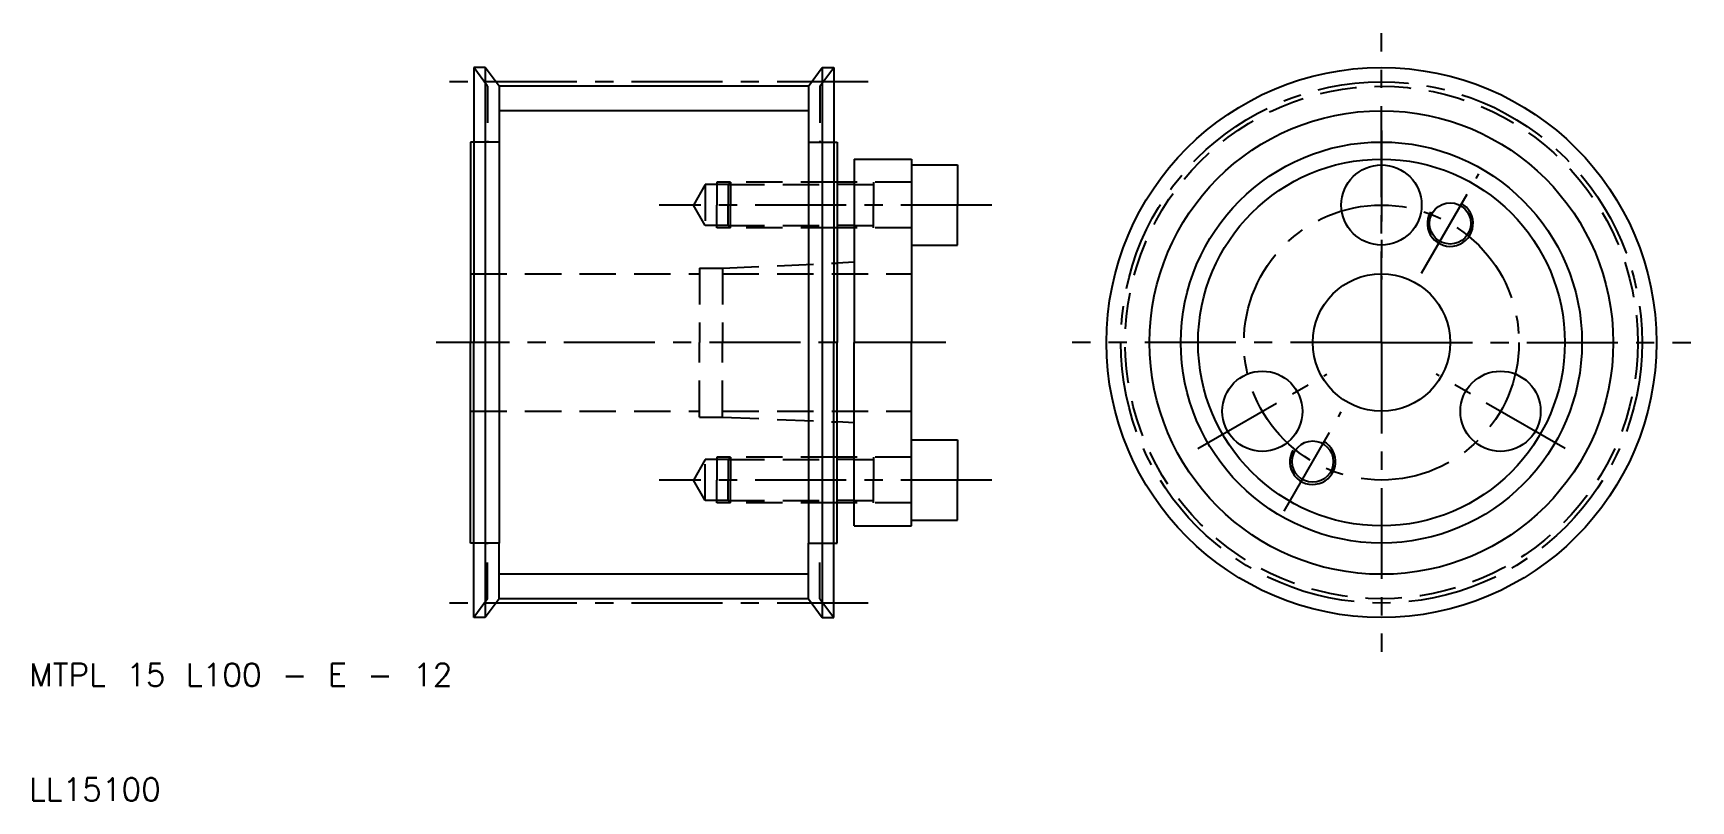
# Model space of a CAD drawing. Extents: x 10 to 155, y 10 to 77.
import ezdxf

# ---------------------------------------------------------------- set-up
doc = ezdxf.new("R2010")
doc.units = 0
doc.header["$LTSCALE"] = 0.25
doc.linetypes.add('CENTER', pattern=[50.8, 31.75, -6.35, 6.35, -6.35])
doc.linetypes.add('DASHED', pattern=[19.05, 12.7, -6.35])
doc.layers.get('0').update_dxf_attribs({"linetype": 'CONTINUOUS'})
doc.layers.add('CENTER', color=1, linetype='CENTER')
doc.styles.get("Standard").update_dxf_attribs({"font": 'txt.shx'})

msp = doc.modelspace()

# ---------------------------------------------------------------- linework, layer by layer
at = {"color": 3, "linetype": 'DASHED'}
for p, q in [((50, 72.36), (48.8, 74)), ((79, 72.36), (80.2, 74)), ((50, 72.36), (50, 67.5)), ((79, 72.36), (79, 67.5)), ((51, 67.5), (48.8, 67.5)), ((78, 67.5), (80.2, 67.5)), ((69, 63.8), (67.96077, 62)), ((71, 63.8), (69, 63.8)), ((69, 63.8), (69, 60.2)), ((71.2, 64), (70, 64)), ((70, 64), (70, 62)), ((71.2, 64), (71, 63.8)), ((71, 63.8), (80.5, 63.8)), ((71, 63.8), (71, 62)), ((80.5, 64), (71.2, 64)), ((71.2, 64), (71.2, 62)), ((87, 64), (82, 64)), ((82, 63.8), (83.666667, 63.8)), ((83.666667, 64), (83.666667, 62)), ((69, 60.2), (67.96077, 62)), ((70, 60), (70, 62)), ((71, 60.2), (71, 62)), ((71.2, 60), (71.2, 62)), ((83.666667, 60), (83.666667, 62)), ((71, 60.2), (69, 60.2)), ((71.2, 60), (70, 60)), ((71, 60.2), (80.5, 60.2)), ((71.2, 60), (71, 60.2)), ((80.5, 60), (71.2, 60)), ((82, 60.2), (83.666667, 60.2)), ((87, 60), (82, 60)), ((68.5, 56.5), (68.5, 50)), ((68.5, 56.5), (70.5, 56.5)), ((70.5, 56.5), (80.5, 56.934783)), ((70.5, 56.5), (70.5, 50)), ((48.5, 56), (68.5, 56)), ((70.5, 56), (87, 56)), ((68.5, 43.5), (68.5, 50)), ((70.5, 43.5), (70.5, 50)), ((48.5, 44), (68.5, 44)), ((68.5, 43.5), (70.5, 43.5)), ((70.5, 44), (87, 44)), ((70.5, 43.5), (80.5, 43.065217)), ((69, 39.8), (67.96077, 38)), ((71, 39.8), (69, 39.8)), ((69, 36.2), (69, 39.8)), ((71.2, 40), (70, 40)), ((70, 40), (70, 38)), ((71.2, 40), (71, 39.8)), ((71, 39.8), (80.5, 39.8)), ((71, 39.8), (71, 38)), ((80.5, 40), (71.2, 40)), ((71.2, 40), (71.2, 38)), ((87, 40), (82, 40)), ((82, 39.8), (83.666667, 39.8)), ((83.666667, 40), (83.666667, 38)), ((69, 36.2), (67.96077, 38)), ((70, 36), (70, 38)), ((71, 36.2), (71, 38)), ((71.2, 36), (71.2, 38)), ((83.666667, 36), (83.666667, 38)), ((71, 36.2), (69, 36.2)), ((71, 36.2), (80.5, 36.2)), ((71.2, 36), (71, 36.2)), ((82, 36.2), (83.666667, 36.2)), ((71.2, 36), (70, 36)), ((80.5, 36), (71.2, 36)), ((87, 36), (82, 36)), ((51, 32.5), (48.8, 32.5)), ((50, 27.64), (50, 32.5)), ((78, 32.5), (80.2, 32.5)), ((79, 27.64), (79, 32.5)), ((50, 27.64), (48.8, 26)), ((79, 27.64), (80.2, 26))]:
    msp.add_line(p, q, dxfattribs=at)
for p, q in [((48.8, 74), (48.8, 67.5)), ((49.8, 74), (48.8, 74)), ((49.8, 74), (49.8, 26)), ((51, 72.36), (49.8, 74)), ((78, 72.36), (79.2, 74)), ((79.2, 74), (79.2, 26)), ((79.2, 74), (80.2, 74)), ((80.2, 74), (80.2, 67.5)), ((78, 72.36), (51, 72.36)), ((51, 72.36), (51, 67.5)), ((78, 72.36), (78, 67.5)), ((48.5, 67.5), (48.5, 50)), ((48.8, 67.5), (48.5, 67.5)), ((48.8, 67.5), (48.8, 50)), ((51, 67.5), (51, 32.5)), ((78, 67.5), (78, 32.5)), ((80.2, 67.5), (80.2, 50)), ((80.2, 67.5), (80.5, 67.5)), ((80.5, 67.5), (80.5, 64)), ((82, 66), (87, 66)), ((82, 66), (82, 64)), ((87, 66), (87, 65.5)), ((87, 65.5), (87, 58.5)), ((87, 65.5), (91, 65.5)), ((91, 65.5), (91, 62)), ((80.5, 64), (80.5, 60)), ((82, 64), (80.5, 64)), ((82, 64), (82, 60)), ((91, 58.5), (91, 62)), ((80.5, 60), (80.5, 56.934783)), ((82, 60), (80.5, 60)), ((82, 60), (82, 57)), ((87, 58.5), (87, 50)), ((87, 58.5), (91, 58.5)), ((82, 57), (80.5, 56.934783)), ((80.5, 56.934783), (80.5, 50)), ((82, 57), (82, 50)), ((48.5, 32.5), (48.5, 50)), ((48.8, 32.5), (48.8, 50)), ((80.2, 32.5), (80.2, 50)), ((80.5, 43.065217), (80.5, 50)), ((82, 43), (82, 50)), ((87, 41.5), (87, 50)), ((80.5, 40), (80.5, 43.065217)), ((82, 43), (80.5, 43.065217)), ((82, 40), (82, 43)), ((87, 34.5), (87, 41.5)), ((87, 41.5), (91, 41.5)), ((91, 41.5), (91, 38)), ((80.5, 36), (80.5, 40)), ((82, 40), (80.5, 40)), ((82, 36), (82, 40)), ((91, 34.5), (91, 38)), ((80.5, 32.5), (80.5, 36)), ((82, 36), (80.5, 36)), ((82, 34), (82, 36)), ((82, 34), (87, 34)), ((87, 34), (87, 34.5)), ((87, 34.5), (91, 34.5)), ((48.8, 32.5), (48.5, 32.5)), ((48.8, 26), (48.8, 32.5)), ((51, 27.64), (51, 32.5)), ((78, 27.64), (78, 32.5)), ((80.2, 26), (80.2, 32.5)), ((80.2, 32.5), (80.5, 32.5)), ((51, 27.64), (49.8, 26)), ((78, 27.64), (51, 27.64)), ((78, 27.64), (79.2, 26)), ((49.8, 26), (48.8, 26)), ((79.2, 26), (80.2, 26))]:
    msp.add_line(p, q)
at = {"color": 3}
for p, q in [((78, 70.23), (51, 70.23)), ((82, 63.8), (80.5, 63.8)), ((82, 60.2), (80.5, 60.2)), ((82, 39.8), (80.5, 39.8)), ((82, 36.2), (80.5, 36.2)), ((78, 29.77), (51, 29.77))]:
    msp.add_line(p, q, dxfattribs=at)
for centre, radius in [((128, 50), 24), ((128, 50), 17.5), ((128, 50), 16), ((128, 50), 16), ((128, 62), 3.5), ((134, 60.392305), 1.8), ((128, 50), 6), ((117.607695, 44), 3.5), ((138.392305, 44), 3.5), ((122, 39.607695), 1.8)]:
    msp.add_circle(centre, radius)
at = {"color": 3, "linetype": 'DASHED'}
msp.add_circle((128, 50), 22.36, dxfattribs=at)
at = {"color": 3}
msp.add_circle((128, 50), 20.23, dxfattribs=at)
for centre in [(134, 60.392305), (122, 39.607695)]:
    msp.add_arc(centre, 2, 150, 62, dxfattribs=at)
at = {"layer": 'CENTER', "color": 1, "linetype": 'CENTER'}
for p, q in [((128, 50), (128, 77)), ((83.2, 72.74), (45.8, 72.74)), ((128, 68.5), (128, 55.5)), ((131.5, 56.062178), (136.5, 64.722432)), ((94, 62), (64.96077, 62)), ((90, 50), (45.5, 50)), ((128, 50), (101, 50)), ((128, 50), (155, 50)), ((128, 50), (128, 23)), ((111.97853, 40.75), (123.23686, 47.25)), ((144.02147, 40.75), (132.76314, 47.25)), ((119.5, 35.277568), (124.5, 43.937822)), ((94, 38), (64.96077, 38)), ((83.2, 27.26), (45.8, 27.26))]:
    msp.add_line(p, q, dxfattribs=at)
for radius in [22.74, 12]:
    msp.add_circle((128, 50), radius, dxfattribs=at)

# ---------------------------------------------------------------- texts
for s, p in [('MTPL 15 L100 - E - 12', (10, 20)), ('LL15100', (10, 10))]:
    msp.add_text(s, height=2).set_placement(p)

doc.saveas('drawing.dxf')
